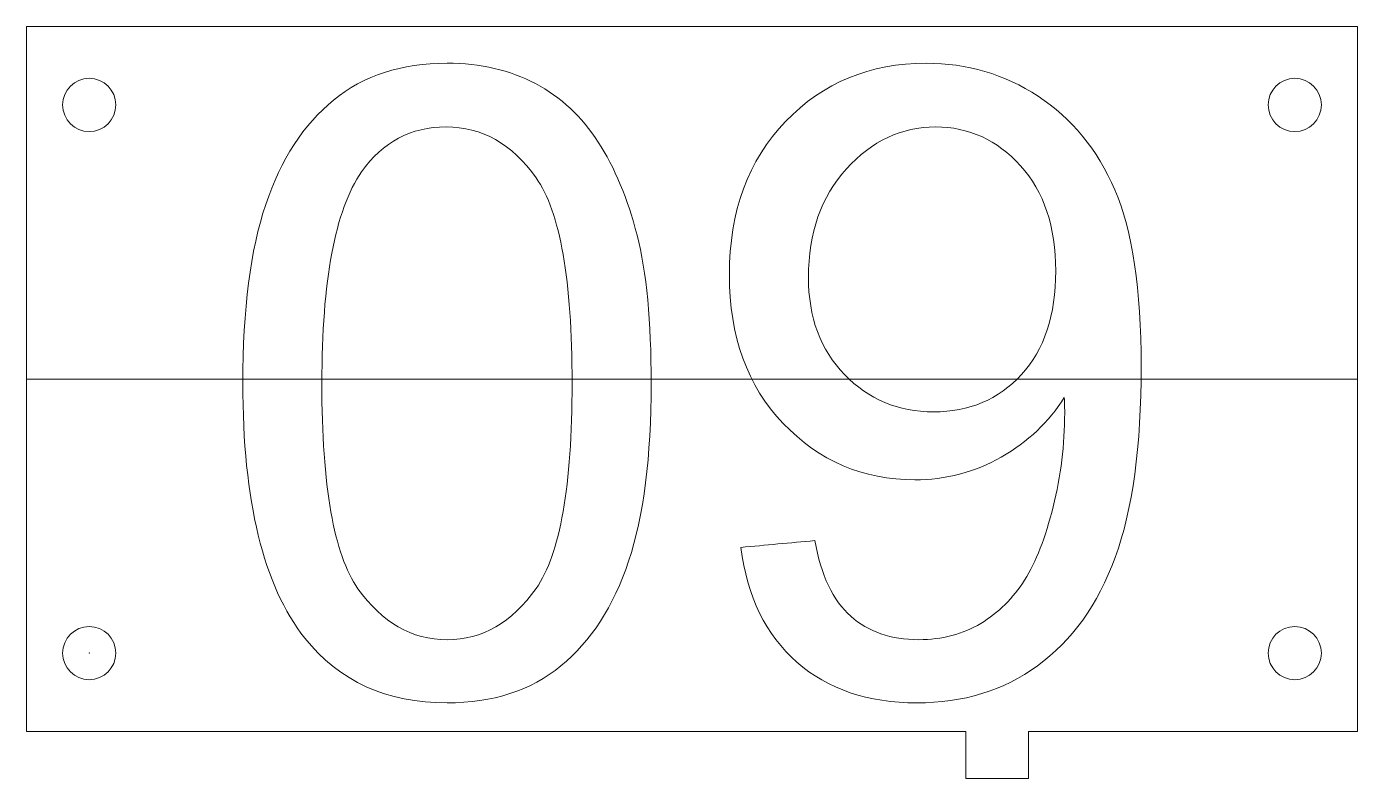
# Model space of a CAD drawing. Header units: millimetres. Extents: x 0 to 85, y -3 to 45.
import ezdxf
from ezdxf.lldxf.tags import DXFTag

# ---------------------------------------------------------------- set-up
doc = ezdxf.new("R2010")
doc.units = ezdxf.units.MM
doc.layers.add('1', color=7, linetype='Continuous', true_color=0xffffff)
doc.layers.add('61', color=7, linetype='Continuous', true_color=0xffffff)
tags = doc.linetypes.add('PHANTOM', pattern=[50.5, 18, -6.5, 6.5, -6.5, 6.5, -6.5]).pattern_tags.tags
tags[14:15] = [DXFTag(74, 4), DXFTag(75, 0), DXFTag(340, '0'), DXFTag(46, 0.0), DXFTag(50, 0.0), DXFTag(44, 0.0), DXFTag(45, 0.0)]
tags[12:13] = [DXFTag(74, 4), DXFTag(75, 0), DXFTag(340, '0'), DXFTag(46, 0.0), DXFTag(50, 0.0), DXFTag(44, 0.0), DXFTag(45, 0.0)]
tags[10:11] = [DXFTag(74, 4), DXFTag(75, 0), DXFTag(340, '0'), DXFTag(46, 0.0), DXFTag(50, 0.0), DXFTag(44, 0.0), DXFTag(45, 0.0)]
tags[8:9] = [DXFTag(74, 4), DXFTag(75, 0), DXFTag(340, '0'), DXFTag(46, 0.0), DXFTag(50, 0.0), DXFTag(44, 0.0), DXFTag(45, 0.0)]
tags[6:7] = [DXFTag(74, 4), DXFTag(75, 0), DXFTag(340, '0'), DXFTag(46, 0.0), DXFTag(50, 0.0), DXFTag(44, 0.0), DXFTag(45, 0.0)]
tags[4:5] = [DXFTag(74, 4), DXFTag(75, 0), DXFTag(340, '0'), DXFTag(46, 0.0), DXFTag(50, 0.0), DXFTag(44, 0.0), DXFTag(45, 0.0)]

msp = doc.modelspace()

# ---------------------------------------------------------------- linework, layer by layer
at = {"layer": '1', "color": 252, "linetype": 'Continuous', "lineweight": 13}
for p, q in [((0, 45), (0, 0)), ((85, 45), (0, 45)), ((0, 45), (0, 0)), ((85, 45), (0, 45)), ((85, 0), (85, 45)), ((85, 0), (85, 45)), ((0, 0), (60, 0)), ((0, 0), (60, 0)), ((60, 0), (60, -3)), ((60, 0), (60, -3)), ((64, 0), (85, 0)), ((64, -3), (64, 0)), ((64, -3), (64, 0)), ((64, 0), (85, 0)), ((60, -3), (64, -3)), ((60, -3), (64, -3))]:
    msp.add_line(p, q, dxfattribs=at)
at = {"layer": '1', "color": 163, "linetype": 'Continuous', "lineweight": 18}
for p, q in [((85, 45), (0, 45)), ((0, 45), (0, 0)), ((85, 0), (85, 45)), ((0, 0), (60, 0)), ((60, -3), (60, 0)), ((64, 0), (64, -3)), ((64, 0), (85, 0)), ((64, -3), (60, -3))]:
    msp.add_line(p, q, dxfattribs=at)
at = {"layer": '1', "color": 163, "linetype": 'PHANTOM', "lineweight": 18}
msp.add_line((0, 22.5), (85, 22.5), dxfattribs=at)
at = {"layer": '1', "color": 252, "linetype": 'Continuous', "lineweight": 13}
for centre in [(4, 40), (4, 40), (81, 40), (81, 40), (4, 5), (4, 5), (81, 5), (81, 5)]:
    msp.add_circle(centre, 1.7, dxfattribs=at)
for points, knots in [([(15.273, 33.644), (14.299, 30.763), (13.808, 26.957), (13.808, 14.712), (15.125, 9.294), (19.967, 3.193), (22.999, 1.821), (29.785, 1.821), (32.207, 2.606), (36.043, 5.753), (37.487, 7.976), (39.415, 13.745), (39.893, 17.536), (39.893, 26.187), (39.598, 29.339), (38.388, 34.018), (37.569, 36.001), (35.457, 39.259), (34.123, 40.503), (30.878, 42.224), (28.999, 42.664), (23.941, 42.664), (21.526, 41.878), (17.69, 38.747), (16.247, 36.525), (15.273, 33.644)], [0, 0, 0, 0, 0.07926, 0.07926, 0.205144, 0.205144, 0.309801, 0.309801, 0.389349, 0.389349, 0.4691, 0.4691, 0.548581, 0.548581, 0.615716, 0.615716, 0.682795, 0.682795, 0.749873, 0.749873, 0.817093, 0.817093, 0.908429, 0.908429, 1, 1, 1, 1]), ([(15.273, 33.644), (16.247, 36.525), (17.69, 38.747), (21.526, 41.878), (23.941, 42.664), (28.999, 42.664), (30.878, 42.224), (34.123, 40.503), (35.457, 39.259), (37.569, 36.001), (38.388, 34.018), (39.598, 29.339), (39.893, 26.187), (39.893, 17.536), (39.415, 13.745), (37.487, 7.976), (36.043, 5.753), (32.207, 2.606), (29.785, 1.821), (22.999, 1.821), (19.967, 3.193), (15.125, 9.294), (13.808, 14.712), (13.808, 26.957), (14.299, 30.763), (15.273, 33.644)], [0, 0, 0, 0, 0.091571, 0.091571, 0.182907, 0.182907, 0.250127, 0.250127, 0.317205, 0.317205, 0.384284, 0.384284, 0.451419, 0.451419, 0.5309, 0.5309, 0.610651, 0.610651, 0.690199, 0.690199, 0.794856, 0.794856, 0.92074, 0.92074, 1, 1, 1, 1]), ([(45.623, 11.749), (46.024, 8.598), (47.219, 6.159), (51.18, 2.688), (53.742, 1.821), (59.815, 1.821), (62.385, 2.606), (66.758, 5.783), (68.418, 8.082), (70.643, 14.136), (71.192, 18.207), (71.192, 28.225), (70.636, 31.982), (68.39, 37.162), (66.756, 39.161), (62.445, 41.964), (60.069, 42.664), (53.865, 42.664), (50.869, 41.428), (46.089, 36.468), (44.886, 33.21), (44.886, 25.23), (46.032, 22.062), (50.619, 17.261), (53.423, 16.063), (58.71, 16.063), (60.552, 16.545), (63.957, 18.493), (65.299, 19.762), (66.281, 21.325)], [0, 0, 0, 0, 0.071499, 0.071499, 0.142998, 0.142998, 0.21038, 0.21038, 0.277807, 0.277807, 0.345176, 0.345176, 0.409953, 0.409953, 0.474903, 0.474903, 0.540026, 0.540026, 0.630135, 0.630135, 0.720238, 0.720238, 0.80761, 0.80761, 0.895139, 0.895139, 0.947569, 0.947569, 1, 1, 1, 1]), ([(66.281, 21.325), (65.299, 19.762), (63.957, 18.493), (60.552, 16.545), (58.71, 16.063), (53.423, 16.063), (50.619, 17.261), (46.032, 22.062), (44.886, 25.23), (44.886, 33.21), (46.089, 36.468), (50.869, 41.428), (53.865, 42.664), (60.069, 42.664), (62.445, 41.964), (66.756, 39.161), (68.39, 37.162), (70.636, 31.982), (71.192, 28.225), (71.192, 18.207), (70.643, 14.136), (68.418, 8.082), (66.758, 5.783), (62.385, 2.606), (59.815, 1.821), (53.742, 1.821), (51.18, 2.688), (47.219, 6.159), (46.024, 8.598), (45.623, 11.749)], [0, 0, 0, 0, 0.052431, 0.052431, 0.104861, 0.104861, 0.19239, 0.19239, 0.279762, 0.279762, 0.369865, 0.369865, 0.459974, 0.459974, 0.525097, 0.525097, 0.590047, 0.590047, 0.654824, 0.654824, 0.722193, 0.722193, 0.78962, 0.78962, 0.857002, 0.857002, 0.928501, 0.928501, 1, 1, 1, 1]), ([(21.395, 35.731), (22.746, 37.638), (24.546, 38.596), (29.089, 38.596), (31.004, 37.515), (34.078, 33.183), (34.843, 28.807), (34.843, 15.678), (34.082, 11.315), (31.004, 6.944), (29.105, 5.856), (24.595, 5.856), (22.705, 6.944), (21.166, 9.113)], [0, 0, 0, 0, 0.164766, 0.164766, 0.332528, 0.332528, 0.499869, 0.499869, 0.666378, 0.666378, 0.832886, 0.832886, 1, 1, 1, 1]), ([(21.166, 9.113), (22.705, 6.944), (24.595, 5.856), (29.105, 5.856), (31.004, 6.944), (34.082, 11.315), (34.843, 15.678), (34.843, 28.807), (34.078, 33.183), (31.004, 37.515), (29.089, 38.596), (24.546, 38.596), (22.746, 37.638), (21.395, 35.731)], [0, 0, 0, 0, 0.167114, 0.167114, 0.333622, 0.333622, 0.500131, 0.500131, 0.667472, 0.667472, 0.835234, 0.835234, 1, 1, 1, 1]), ([(52.244, 22.782), (50.701, 24.374), (49.936, 26.449), (49.936, 31.827), (50.746, 34.143), (53.992, 37.7), (55.887, 38.596), (60.175, 38.596), (61.984, 37.769), (63.482, 36.116)], [0, 0, 0, 0, 0.232036, 0.232036, 0.490185, 0.490185, 0.748984, 0.748984, 1, 1, 1, 1]), ([(63.482, 36.116), (61.984, 37.769), (60.175, 38.596), (55.887, 38.596), (53.992, 37.7), (50.746, 34.143), (49.936, 31.827), (49.936, 26.449), (50.701, 24.374), (52.244, 22.782)], [0, 0, 0, 0, 0.251016, 0.251016, 0.509815, 0.509815, 0.767964, 0.767964, 1, 1, 1, 1]), ([(21.166, 9.113), (19.627, 11.291), (18.858, 15.661), (18.858, 28.79), (19.701, 33.292), (21.395, 35.731)], [0, 0, 0, 0, 0.5, 0.5, 1, 1, 1, 1]), ([(21.395, 35.731), (19.701, 33.292), (18.858, 28.79), (18.858, 15.661), (19.627, 11.291), (21.166, 9.113)], [0, 0, 0, 0, 0.5, 0.5, 1, 1, 1, 1]), ([(63.482, 36.116), (64.988, 34.462), (65.733, 32.22), (65.733, 26.58), (65.005, 24.378), (62.078, 21.191), (60.208, 20.401), (55.674, 20.401), (53.783, 21.194), (52.244, 22.782)], [0, 0, 0, 0, 0.250253, 0.250253, 0.501234, 0.501234, 0.751517, 0.751517, 1, 1, 1, 1]), ([(52.244, 22.782), (53.783, 21.194), (55.674, 20.401), (60.208, 20.401), (62.078, 21.191), (65.005, 24.378), (65.733, 26.58), (65.733, 32.22), (64.988, 34.462), (63.482, 36.116)], [0, 0, 0, 0, 0.248483, 0.248483, 0.498766, 0.498766, 0.749747, 0.749747, 1, 1, 1, 1]), ([(50.345, 12.183), (50.746, 9.965), (51.508, 8.352), (53.767, 6.355), (55.215, 5.856), (58.489, 5.856), (59.804, 6.206), (62.083, 7.583), (63.016, 8.508), (64.473, 10.816), (65.078, 12.379), (66.06, 16.308), (66.306, 18.305), (66.306, 20.564), (66.298, 20.892), (66.281, 21.325)], [0, 0, 0, 0, 0.180942, 0.180942, 0.361884, 0.361884, 0.517578, 0.517578, 0.672776, 0.672776, 0.827974, 0.827974, 0.983171, 0.983171, 1, 1, 1, 1]), ([(66.281, 21.325), (66.298, 20.892), (66.306, 20.564), (66.306, 18.305), (66.06, 16.308), (65.078, 12.379), (64.473, 10.816), (63.016, 8.508), (62.083, 7.583), (59.804, 6.206), (58.489, 5.856), (55.215, 5.856), (53.767, 6.355), (51.508, 8.352), (50.746, 9.965), (50.345, 12.183)], [0, 0, 0, 0, 0.016829, 0.016829, 0.172026, 0.172026, 0.327224, 0.327224, 0.482422, 0.482422, 0.638116, 0.638116, 0.819058, 0.819058, 1, 1, 1, 1])]:
    msp.add_open_spline(points, degree=3, knots=knots, dxfattribs=at)
at = {"layer": '1', "color": 163, "linetype": 'Continuous', "lineweight": 18}
for points, knots in [([(15.273, 33.644), (14.299, 30.763), (13.808, 26.957), (13.808, 14.712), (15.125, 9.294), (19.967, 3.193), (22.999, 1.821), (29.785, 1.821), (32.207, 2.606), (36.043, 5.753), (37.487, 7.976), (39.415, 13.745), (39.893, 17.536), (39.893, 26.187), (39.598, 29.339), (38.388, 34.018), (37.569, 36.001), (35.457, 39.259), (34.123, 40.503), (30.878, 42.224), (28.999, 42.664), (23.941, 42.664), (21.526, 41.878), (17.69, 38.747), (16.247, 36.525), (15.273, 33.644)], [0, 0, 0, 0, 0.07926, 0.07926, 0.205144, 0.205144, 0.309801, 0.309801, 0.389349, 0.389349, 0.4691, 0.4691, 0.548581, 0.548581, 0.615716, 0.615716, 0.682795, 0.682795, 0.749873, 0.749873, 0.817093, 0.817093, 0.908429, 0.908429, 1, 1, 1, 1]), ([(50.345, 12.183), (48.771, 12.038), (47.197, 11.894), (45.623, 11.749), (46.024, 8.598), (47.219, 6.159), (51.18, 2.688), (53.742, 1.821), (59.815, 1.821), (62.385, 2.606), (66.758, 5.783), (68.418, 8.082), (70.643, 14.136), (71.192, 18.207), (71.192, 28.225), (70.636, 31.982), (68.39, 37.162), (66.756, 39.161), (62.445, 41.964), (60.069, 42.664), (53.865, 42.664), (50.869, 41.428), (46.089, 36.468), (44.886, 33.21), (44.886, 25.23), (46.032, 22.062), (50.619, 17.261), (53.423, 16.063), (58.71, 16.063), (60.552, 16.545), (63.957, 18.493), (65.299, 19.762), (66.281, 21.325), (66.298, 20.892), (66.306, 20.564), (66.306, 18.305), (66.06, 16.308), (65.078, 12.379), (64.473, 10.816), (63.016, 8.508), (62.083, 7.583), (59.804, 6.206), (58.489, 5.856), (55.215, 5.856), (53.767, 6.355), (51.508, 8.352), (50.746, 9.965), (50.345, 12.183)], [0, 0, 0, 0, 0.026914, 0.026914, 0.026914, 0.074248, 0.074248, 0.121583, 0.121583, 0.166191, 0.166191, 0.210829, 0.210829, 0.255429, 0.255429, 0.298313, 0.298313, 0.341312, 0.341312, 0.384425, 0.384425, 0.444079, 0.444079, 0.50373, 0.50373, 0.561573, 0.561573, 0.619519, 0.619519, 0.654229, 0.654229, 0.688939, 0.688939, 0.688939, 0.694174, 0.694174, 0.74245, 0.74245, 0.790726, 0.790726, 0.839002, 0.839002, 0.887432, 0.887432, 0.943716, 0.943716, 1, 1, 1, 1]), ([(21.166, 9.113), (19.627, 11.291), (18.858, 15.661), (18.858, 28.79), (19.701, 33.292), (21.395, 35.731), (22.746, 37.638), (24.546, 38.596), (29.089, 38.596), (31.004, 37.515), (34.078, 33.183), (34.843, 28.807), (34.843, 15.678), (34.082, 11.315), (31.004, 6.944), (29.105, 5.856), (24.595, 5.856), (22.705, 6.944), (21.166, 9.113)], [0, 0, 0, 0, 0.207232, 0.207232, 0.414463, 0.414463, 0.414463, 0.51094, 0.51094, 0.60917, 0.60917, 0.707155, 0.707155, 0.804652, 0.804652, 0.902149, 0.902149, 1, 1, 1, 1]), ([(63.482, 36.116), (64.988, 34.462), (65.733, 32.22), (65.733, 26.58), (65.005, 24.378), (62.078, 21.191), (60.208, 20.401), (55.674, 20.401), (53.783, 21.194), (50.701, 24.374), (49.936, 26.449), (49.936, 31.827), (50.746, 34.143), (53.992, 37.7), (55.887, 38.596), (60.175, 38.596), (61.984, 37.769), (63.482, 36.116)], [0, 0, 0, 0, 0.120678, 0.120678, 0.241707, 0.241707, 0.362399, 0.362399, 0.482223, 0.482223, 0.602366, 0.602366, 0.73603, 0.73603, 0.87003, 0.87003, 1, 1, 1, 1])]:
    msp.add_open_spline(points, degree=3, knots=knots, dxfattribs=at)
at = {"layer": '1', "color": 252, "linetype": 'Continuous', "lineweight": 13}
for points in [[(50.345, 12.183), (48.771, 12.038), (47.197, 11.894), (45.623, 11.749)], [(45.623, 11.749), (47.197, 11.894), (48.771, 12.038), (50.345, 12.183)]]:
    msp.add_open_spline(points, degree=3, dxfattribs=at)
at = {"layer": '1', "color": 163, "linetype": 'Continuous', "lineweight": 18}
msp.add_point((4, 5), dxfattribs=at)
at = {"layer": '61', "color": 43, "linetype": 'Continuous', "lineweight": 18}
msp.add_point((0, 0), dxfattribs=at)

doc.saveas('drawing.dxf')
